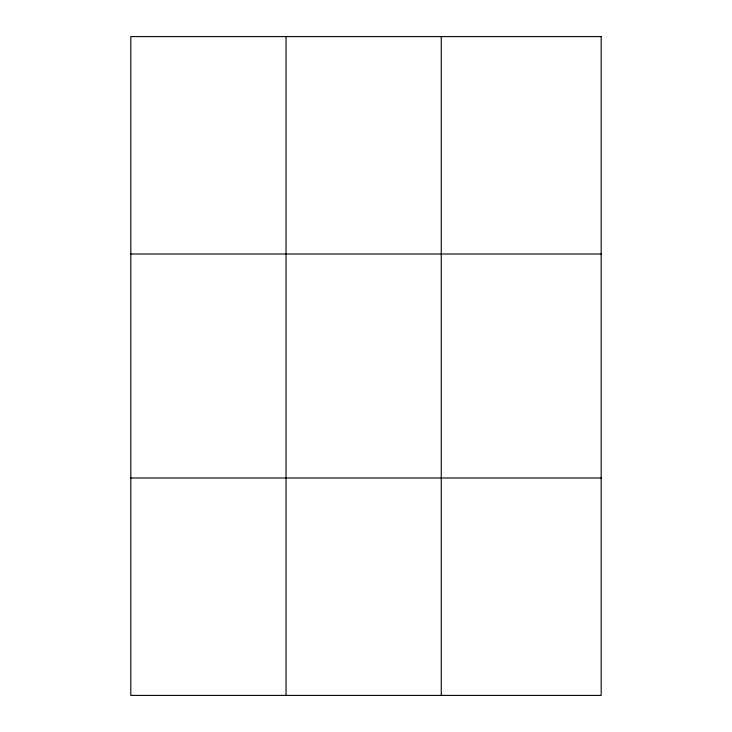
<?xml version="1.0" encoding="UTF-8"?>
<svg xmlns="http://www.w3.org/2000/svg" width="732" height="732" viewBox="0 0 732 732"><rect width="100%" height="100%" fill="white"/><g stroke="black" fill="none" stroke-linecap="round" stroke-linejoin="round"><path stroke-width="1.1" d="M286.038 695.4L286.038 36.6M441.259 695.4L441.259 36.6M130.818 254.004L601.182 254.004M130.818 477.996L601.182 477.996M601.182 36.6L601.182 695.4L130.818 695.4L130.818 36.6L601.182 36.6"/></g></svg>
